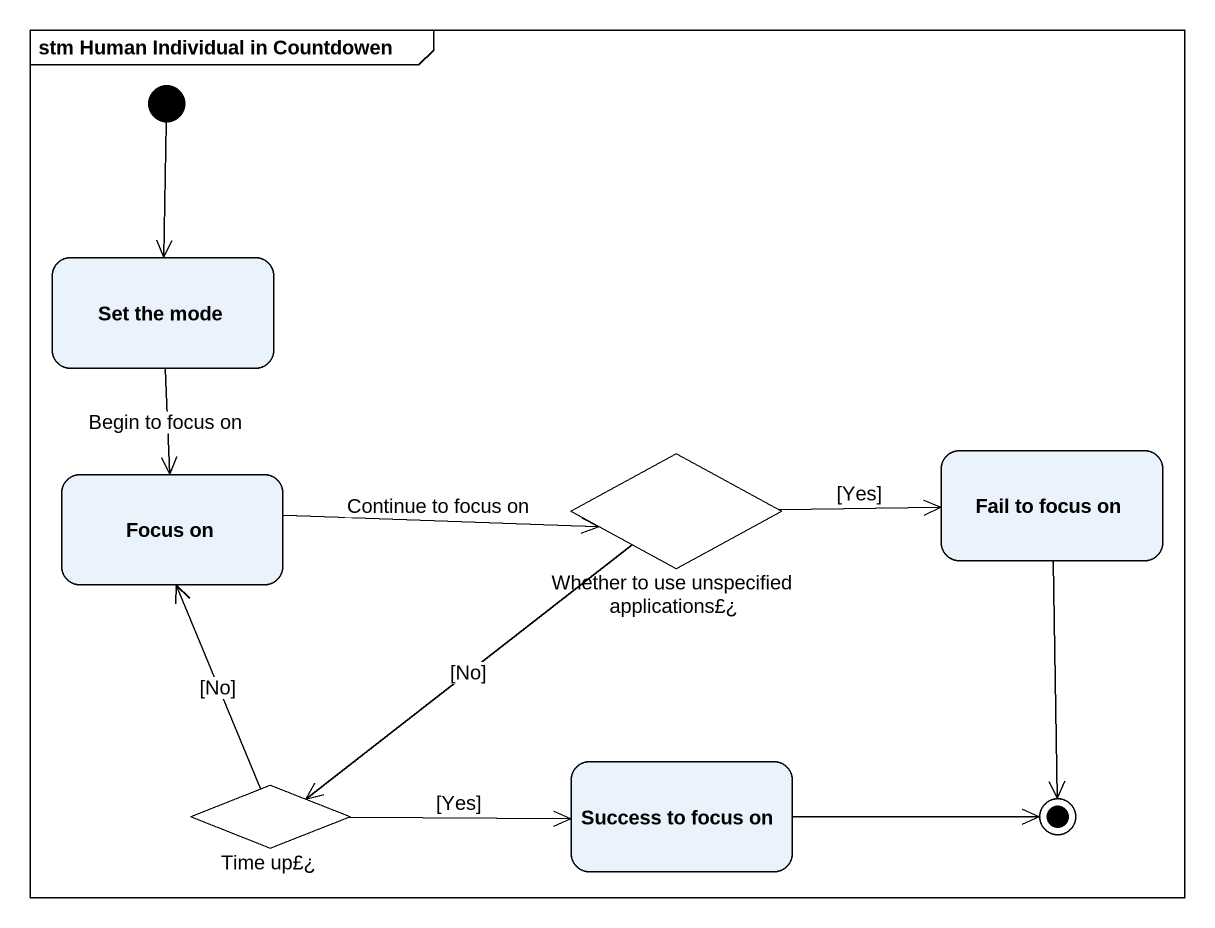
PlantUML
@startuml
mainframe stm Human Individual in Countdowen
hide empty description
state "Set the mode" as Set_the_mode
state "Whether to use unspecified applications£¿" as Whether_to_use_unspecified <<choice>>
state "Fail to focus on" as Fail_to_focus_on
state "Focus on" as Focus_on
state "Time up£¿" as Time_up <<choice>>
state "Success to focus on" as Success_to_focus_on
[*] --> Set_the_mode
Set_the_mode --> Focus_on : Begin to focus on
Whether_to_use_unspecified -right-> Fail_to_focus_on : [Yes]
Whether_to_use_unspecified --> Time_up : [No]
Focus_on -right-> Whether_to_use_unspecified : Continue to focus on
Time_up -up-> Focus_on : [No]
Time_up -right-> Success_to_focus_on : [Yes]
Fail_to_focus_on --> [*]
Success_to_focus_on -right-> [*]
@enduml
